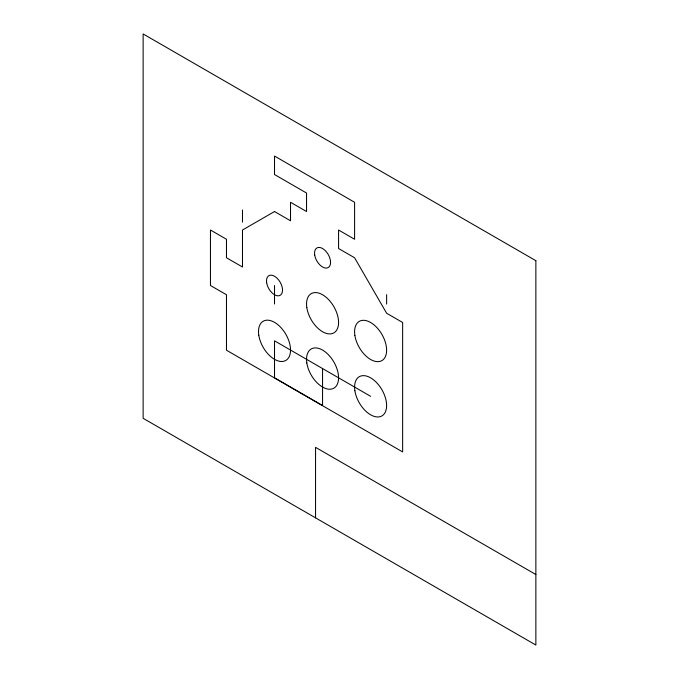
<?xml version="1.0" encoding="UTF-8"?>
<svg xmlns="http://www.w3.org/2000/svg" width="679" height="679" viewBox="0 0 679 679"><rect width="100%" height="100%" fill="white"/><g stroke="black" fill="none" stroke-linecap="round" stroke-linejoin="round"><path stroke-width="1.02" d="M370.607 396.307L274.52 340.824L274.52 377.813L322.559 405.55L322.559 368.561M535.867 574.536L315.557 447.342L315.557 517.856M386.623 294.686L386.623 304.09M274.52 285.503L274.52 303.988M242.488 210.032L242.488 222.084M274.52 211.534L242.488 230.02L242.488 267.008L226.472 257.765L226.472 239.271L210.456 230.02L210.456 285.503L226.472 294.745L226.472 350.22L402.639 451.925L402.639 322.483L386.623 313.24L354.591 257.757L338.575 248.514L338.575 230.02L354.591 239.271L354.591 202.283L274.52 156.051L274.52 174.545L306.543 193.04L306.543 211.525L290.527 202.283L290.527 220.777L274.52 211.534M535.867 260.694L143.133 33.95L143.133 418.306L535.867 645.05L535.867 260.694M314.7 254.973A11.322 6.535 60 0 0 327.804 267.772A11.322 6.535 60 0 0 325.182 250.534A11.322 6.535 60 0 0 314.7 254.973M354.879 335.392A22.645 13.079 60 0 0 381.089 361.007A22.645 13.079 60 0 0 375.843 326.523A22.645 13.079 60 0 0 354.879 335.392M306.832 307.655A22.645 13.079 60 0 0 333.049 333.27A22.645 13.079 60 0 0 327.796 298.785A22.645 13.079 60 0 0 306.832 307.655M354.879 390.722A22.645 13.079 60 0 0 381.089 416.329A22.645 13.079 60 0 0 375.843 381.853A22.645 13.079 60 0 0 354.879 390.722M306.832 362.985A22.645 13.079 60 0 0 333.049 388.592A22.645 13.079 60 0 0 327.796 354.115A22.645 13.079 60 0 0 306.832 362.985M258.792 335.248A22.645 13.079 60 0 0 285.002 360.855A22.645 13.079 60 0 0 279.756 326.378A22.645 13.079 60 0 0 258.792 335.248M266.652 282.71A11.322 6.535 60 0 0 279.756 295.518A11.322 6.535 60 0 0 277.134 278.271A11.322 6.535 60 0 0 266.652 282.71"/></g></svg>
